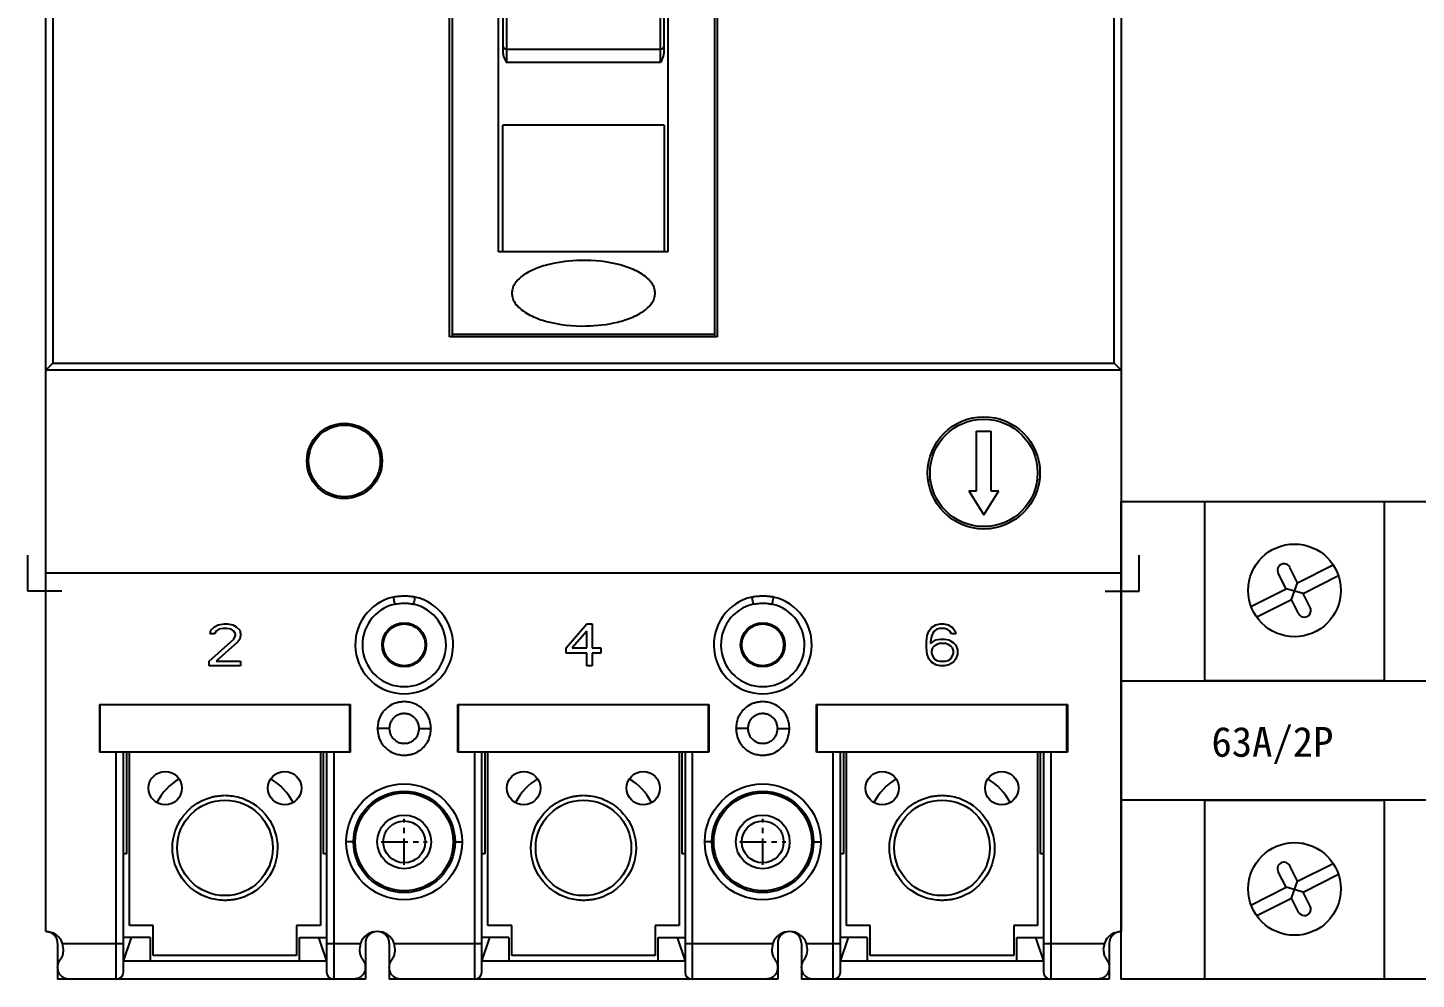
# Model space of a CAD drawing. Extents: x 1681561 to 1682425, y 398135 to 400135.
# Drawn here: x 1681837.5 to 1681953.7, y 399775.1 to 399854.8 of the extents above; entities that cross this region are included whole.
import ezdxf

# ---------------------------------------------------------------- set-up
doc = ezdxf.new("R2010")
doc.units = 0
doc.header["$MEASUREMENT"] = 0
doc.linetypes.add('CENTER', pattern=[2, 1.25, -0.25, 0.25, -0.25])
doc.layers.add('LY-SJ-YQJ', color=7, linetype='Continuous')

# ---------------------------------------------------------------- blocks, each defined once
blk = doc.blocks.new('TC60A 2P')
for p, q in [((13.96, -3.6), (13.96, -3.56)), ((15.25, -3.63), (15.25, -3.56)), ((41.96, -3.6), (41.96, -3.56)), ((43.25, -3.63), (43.25, -3.56)), ((14.76, -6.8), (14.1, -5.51)), ((14.76, -6.8), (17.67, -5.33)), ((42.76, -6.8), (42.1, -5.51)), ((42.76, -6.8), (45.67, -5.33)), ((13.79, -7.3), (13.13, -6)), ((14.24, -8.2), (14.76, -6.8)), ((15.21, -7.7), (18.12, -6.23)), ((41.79, -7.3), (41.13, -6)), ((42.24, -8.2), (42.76, -6.8)), ((43.21, -7.7), (46.12, -6.23)), ((10.83, -8.79), (13.79, -7.3)), ((15.21, -7.7), (13.79, -7.3)), ((15.81, -8.88), (15.21, -7.7)), ((38.83, -8.79), (41.79, -7.3)), ((43.21, -7.7), (41.79, -7.3)), ((43.81, -8.88), (43.21, -7.7)), ((11.3, -9.68), (14.24, -8.2)), ((14.84, -9.38), (14.24, -8.2)), ((39.3, -9.68), (42.24, -8.2)), ((42.84, -9.38), (42.24, -8.2)), ((13.96, -28.6), (13.96, -28.56)), ((15.25, -28.63), (15.25, -28.56)), ((41.96, -28.6), (41.96, -28.56)), ((43.25, -28.63), (43.25, -28.56)), ((13.79, -32.3), (13.13, -31)), ((14.76, -31.8), (14.1, -30.51)), ((14.76, -31.8), (17.67, -30.33)), ((15.21, -32.7), (18.12, -31.23)), ((41.79, -32.3), (41.13, -31)), ((42.76, -31.8), (42.1, -30.51)), ((42.76, -31.8), (45.67, -30.33)), ((43.21, -32.7), (46.12, -31.23)), ((10.83, -33.79), (13.79, -32.3)), ((15.21, -32.7), (13.79, -32.3)), ((14.24, -33.2), (14.76, -31.8)), ((38.83, -33.79), (41.79, -32.3)), ((43.21, -32.7), (41.79, -32.3)), ((42.24, -33.2), (42.76, -31.8)), ((11.3, -34.68), (14.24, -33.2)), ((14.84, -34.38), (14.24, -33.2)), ((15.81, -33.88), (15.21, -32.7)), ((39.3, -34.68), (42.24, -33.2)), ((42.84, -34.38), (42.24, -33.2)), ((43.81, -33.88), (43.21, -32.7))]:
    blk.add_line(p, q)
for points in [[(0, 0), (57, 0), (57, -40), (0, -40)], [(7, 0), (22, 0), (22, -15), (7, -15)], [(35, 0), (50, 0), (50, -15), (35, -15)], [(0, -15), (57, -15), (57, -25), (0, -25)], [(7, -25), (22, -25), (22, -40), (7, -40)], [(35, -25), (50, -25), (50, -40), (35, -40)]]:
    blk.add_lwpolyline(points, close=True)
for centre, radius in [((14.5, -7.44), 3.88), ((28.5, -6.5), 2.15), ((42.5, -7.44), 3.88), ((28.5, -20), 2.15), ((14.5, -32.44), 3.88), ((42.5, -32.44), 3.88), ((28.5, -33.5), 2.15)]:
    blk.add_circle(centre, radius)
for centre, start, end in [((13.62, -5.75), 26.8565, 206.8565), ((41.62, -5.75), 26.8565, 206.8565), ((15.33, -9.13), 206.8565, 26.8565), ((43.33, -9.13), 206.8565, 26.8565), ((13.62, -30.75), 26.8565, 206.8565), ((41.62, -30.75), 26.8565, 206.8565), ((15.33, -34.13), 206.8565, 26.8565), ((43.33, -34.13), 206.8565, 26.8565)]:
    blk.add_arc(centre, 0.545, start, end)
at = {"insert": (7.55, -18.87), "char_height": 2.5, "width": 3.1179, "attachment_point": 1}
blk.add_mtext('63A/2P', dxfattribs=at)
blk = doc.blocks.new('A$Ca3bbfdd2')
at = {"color": 0, "linetype": 'ByBlock', "lineweight": -2}
for p, q in [((1.5, -116.5), (1.5, 30.5)), ((91.5, 30.5), (91.5, -116.5)), ((2.1, -15.1), (2.1, -68.9)), ((90.9, -68.9), (90.9, -15.1)), ((35.3, -66.7), (35.3, -17.8)), ((35.5, -18), (35.5, -66.7)), ((57.5, -66.7), (57.5, -18)), ((57.7, -17.8), (57.7, -66.7)), ((39.4, -59.6), (39.4, -26.15)), ((53.6, -59.6), (53.6, -26.15)), ((39.75, -33.05), (39.75, -42.92)), ((40.05, -32.75), (40.05, -43.73)), ((52.95, -43.73), (52.95, -32.75)), ((53.25, -42.92), (53.25, -33.05)), ((40.05, -42.62), (52.95, -42.62)), ((52.95, -43.73), (40.05, -43.73)), ((53.25, -48.98), (39.75, -48.98)), ((39.75, -59.6), (39.75, -48.98)), ((53.25, -48.98), (53.25, -59.6)), ((53.6, -59.6), (39.4, -59.6)), ((57.7, -66.7), (35.3, -66.7)), ((57.5, -66.5), (35.5, -66.5)), ((1.5, -69.5), (2.1, -68.9)), ((91.5, -69.5), (1.5, -69.5)), ((2.1, -68.9), (90.9, -68.9)), ((91.5, -69.5), (90.9, -68.9)), ((79.4, -79.6), (79.4, -74.6)), ((79.4, -74.6), (80.6, -74.6)), ((80.6, -74.6), (80.6, -79.6)), ((75.34, -78.68), (75.53, -78.65)), ((84.47, -78.65), (84.66, -78.68)), ((78.75, -79.6), (80, -81.6)), ((78.75, -79.6), (79.4, -79.6)), ((80, -81.6), (81.25, -79.6)), ((80.6, -79.6), (81.25, -79.6)), ((91.5, -86.5), (1.5, -86.5)), ((15.26, -91.57), (15.33, -91.28)), ((15.62, -91.57), (15.26, -91.57)), ((15.33, -91.28), (15.62, -90.98)), ((15.62, -90.98), (15.92, -90.83)), ((15.77, -91.35), (15.62, -91.57)), ((15.99, -91.2), (15.77, -91.35)), ((15.92, -90.83), (16.43, -90.75)), ((16.35, -91.13), (15.99, -91.2)), ((16.65, -91.13), (16.35, -91.13)), ((16.43, -90.75), (16.72, -90.75)), ((17.01, -91.2), (16.65, -91.13)), ((16.72, -90.75), (17.16, -90.83)), ((17.23, -91.35), (17.01, -91.2)), ((17.16, -90.83), (17.45, -90.98)), ((17.37, -91.57), (17.23, -91.35)), ((17.23, -92.02), (17.37, -91.72)), ((17.37, -91.72), (17.37, -91.57)), ((17.45, -90.98), (17.74, -91.28)), ((17.74, -91.28), (17.81, -91.57)), ((17.81, -91.72), (17.74, -92.02)), ((17.81, -91.57), (17.81, -91.72)), ((45.04, -92.76), (46.79, -90.75)), ((46.79, -91.35), (45.55, -92.76)), ((46.79, -90.75), (47.23, -90.75)), ((46.79, -92.76), (46.79, -91.35)), ((47.23, -90.75), (47.23, -92.76)), ((75.19, -92.24), (75.26, -91.72)), ((75.26, -91.72), (75.41, -91.35)), ((75.41, -91.35), (75.62, -91.05)), ((75.62, -91.05), (75.99, -90.83)), ((75.7, -91.57), (75.62, -91.8)), ((75.84, -91.35), (75.7, -91.57)), ((76.06, -91.2), (75.84, -91.35)), ((75.99, -90.83), (76.35, -90.75)), ((76.28, -91.13), (76.06, -91.2)), ((76.72, -91.13), (76.28, -91.13)), ((76.35, -90.75), (76.65, -90.75)), ((76.65, -90.75), (77.01, -90.83)), ((76.94, -91.2), (76.72, -91.13)), ((77.16, -91.35), (76.94, -91.2)), ((77.01, -90.83), (77.37, -91.05)), ((77.3, -91.57), (77.16, -91.35)), ((77.67, -91.57), (77.3, -91.57)), ((77.37, -91.05), (77.59, -91.35)), ((77.59, -91.35), (77.67, -91.57)), ((15.19, -93.88), (17.23, -92.02)), ((17.59, -92.24), (15.77, -93.88)), ((17.74, -92.02), (17.59, -92.24)), ((45.04, -93.21), (45.04, -92.76)), ((45.55, -92.76), (46.79, -92.76)), ((47.23, -92.76), (47.96, -92.76)), ((47.96, -92.76), (47.96, -93.21)), ((75.19, -92.76), (75.19, -92.24)), ((75.26, -93.29), (75.19, -92.76)), ((75.62, -91.8), (75.55, -92.24)), ((75.55, -92.39), (75.99, -92.09)), ((75.55, -92.24), (75.55, -92.39)), ((75.7, -92.76), (75.62, -92.99)), ((75.84, -92.62), (75.7, -92.76)), ((76.06, -92.47), (75.84, -92.62)), ((75.99, -92.09), (76.35, -92.02)), ((76.28, -92.39), (76.06, -92.47)), ((76.79, -92.39), (76.28, -92.39)), ((76.35, -92.02), (76.72, -92.02)), ((76.72, -92.02), (77.08, -92.09)), ((77.01, -92.47), (76.79, -92.39)), ((77.23, -92.62), (77.01, -92.47)), ((77.08, -92.09), (77.45, -92.32)), ((77.37, -92.76), (77.23, -92.62)), ((77.45, -92.99), (77.37, -92.76)), ((77.45, -92.32), (77.67, -92.54)), ((77.67, -92.54), (77.81, -92.91)), ((77.81, -92.91), (77.81, -93.29)), ((15.19, -94.25), (15.19, -93.88)), ((15.77, -93.88), (17.81, -93.88)), ((17.81, -93.88), (17.81, -94.25)), ((46.79, -93.21), (45.04, -93.21)), ((46.79, -94.25), (46.79, -93.21)), ((47.23, -93.21), (47.23, -94.25)), ((47.96, -93.21), (47.23, -93.21)), ((75.41, -93.66), (75.26, -93.29)), ((75.62, -93.96), (75.41, -93.66)), ((75.62, -92.99), (75.62, -93.21)), ((75.62, -93.21), (75.7, -93.43)), ((75.99, -94.18), (75.62, -93.96)), ((75.7, -93.43), (75.84, -93.66)), ((75.84, -93.66), (76.06, -93.81)), ((76.06, -93.81), (76.28, -93.88)), ((76.28, -93.88), (76.79, -93.88)), ((76.79, -93.88), (77.01, -93.81)), ((77.01, -93.81), (77.23, -93.66)), ((77.45, -93.96), (77.08, -94.18)), ((77.23, -93.66), (77.37, -93.43)), ((77.37, -93.43), (77.45, -93.21)), ((77.45, -93.21), (77.45, -92.99)), ((77.67, -93.66), (77.45, -93.96)), ((77.81, -93.29), (77.67, -93.66)), ((17.81, -94.25), (15.19, -94.25)), ((47.23, -94.25), (46.79, -94.25)), ((76.35, -94.25), (75.99, -94.18)), ((76.72, -94.25), (76.35, -94.25)), ((77.08, -94.18), (76.72, -94.25)), ((6, -97.5), (6, -101.5)), ((6, -97.5), (27, -97.5)), ((6.05, -101.5), (6.05, -97.5)), ((26.95, -101.5), (26.95, -97.5)), ((27, -101.5), (27, -97.5)), ((36, -101.5), (36, -97.5)), ((36, -97.5), (57, -97.5)), ((36.05, -101.5), (36.05, -97.5)), ((56.95, -101.5), (56.95, -97.5)), ((57, -97.5), (57, -101.5)), ((66, -101.5), (66, -97.5)), ((66, -97.5), (87, -97.5)), ((66.05, -101.5), (66.05, -97.5)), ((86.95, -101.5), (86.95, -97.5)), ((87, -97.5), (87, -101.5)), ((6, -99), (6.05, -99)), ((26.95, -99), (27, -99)), ((30.25, -99.5), (29.25, -99.5)), ((32.75, -99.5), (33.75, -99.5)), ((36.05, -99), (36, -99)), ((57, -99), (56.95, -99)), ((60.25, -99.5), (59.25, -99.5)), ((62.75, -99.5), (63.75, -99.5)), ((66, -99), (66.05, -99)), ((86.95, -99), (87, -99)), ((27, -101.5), (6, -101.5)), ((7.4, -120.5), (7.4, -101.5)), ((8, -119.9), (8, -101.5)), ((8.25, -101.5), (8.25, -110)), ((8.5, -116), (8.5, -101.5)), ((24.5, -101.5), (24.5, -116)), ((24.75, -110), (24.75, -101.5)), ((25, -101.5), (25, -119.9)), ((25.6, -101.5), (25.6, -120.5)), ((57, -101.5), (36, -101.5)), ((37.4, -120.5), (37.4, -101.5)), ((38, -119.9), (38, -101.5)), ((38.25, -101.5), (38.25, -110)), ((38.5, -116), (38.5, -101.5)), ((54.5, -101.5), (54.5, -116)), ((54.75, -110), (54.75, -101.5)), ((55, -101.5), (55, -119.9)), ((55.6, -101.5), (55.6, -120.5)), ((87, -101.5), (66, -101.5)), ((67.4, -120.5), (67.4, -101.5)), ((68, -119.9), (68, -101.5)), ((68.25, -101.5), (68.25, -110)), ((68.5, -116), (68.5, -101.5)), ((84.5, -101.5), (84.5, -116)), ((84.75, -110), (84.75, -101.5)), ((85, -101.5), (85, -119.9)), ((85.6, -101.5), (85.6, -120.5)), ((27.25, -109), (26.65, -109)), ((35.75, -109), (36.35, -109)), ((57.25, -109), (56.65, -109)), ((65.75, -109), (66.35, -109)), ((8.25, -110), (8, -110)), ((25, -110), (24.75, -110)), ((38.25, -110), (38, -110)), ((55, -110), (54.75, -110)), ((68.25, -110), (68, -110)), ((85, -110), (84.75, -110)), ((10.5, -116), (8.5, -116)), ((10.5, -118.5), (10.5, -116)), ((22.5, -116), (22.5, -118.5)), ((24.5, -116), (22.5, -116)), ((40.5, -116), (38.5, -116)), ((40.5, -118.5), (40.5, -116)), ((52.5, -116), (52.5, -118.5)), ((54.5, -116), (52.5, -116)), ((70.5, -116), (68.5, -116)), ((70.5, -118.5), (70.5, -116)), ((82.5, -116), (82.5, -118.5)), ((84.5, -116), (82.5, -116)), ((10.25, -117), (8, -117)), ((8, -119), (8.67, -117)), ((10.25, -117), (10.25, -119)), ((22.75, -117), (25, -117)), ((22.75, -119), (22.75, -117)), ((24.33, -117), (25, -119)), ((40.25, -117), (38, -117)), ((38, -119), (38.67, -117)), ((40.25, -117), (40.25, -119)), ((52.75, -119), (52.75, -117)), ((52.75, -117), (55, -117)), ((54.33, -117), (55, -119)), ((70.25, -117), (68, -117)), ((68, -119), (68.67, -117)), ((70.25, -117), (70.25, -119)), ((82.75, -119), (82.75, -117)), ((82.75, -117), (85, -117)), ((84.33, -117), (85, -119)), ((2.5, -117.5), (2.5, -120.5)), ((3, -118), (2.91, -117.5)), ((2.91, -117.5), (8, -117.5)), ((22.5, -118.5), (10.5, -118.5)), ((25, -117.5), (27.84, -117.5)), ((27.84, -117.5), (27.75, -118)), ((28.25, -117.5), (28.25, -120.5)), ((30.25, -117.5), (30.25, -120.5)), ((30.75, -118), (30.66, -117.5)), ((30.66, -117.5), (38, -117.5)), ((52.5, -118.5), (40.5, -118.5)), ((55, -117.5), (62.34, -117.5)), ((62.34, -117.5), (62.25, -118)), ((62.75, -117.5), (62.75, -120.5)), ((64.75, -117.5), (64.75, -120.5)), ((65.25, -118), (65.16, -117.5)), ((65.16, -117.5), (68, -117.5)), ((82.5, -118.5), (70.5, -118.5)), ((85, -117.5), (90.09, -117.5)), ((90.09, -117.5), (90, -118)), ((90.5, -117.5), (90.5, -120.5)), ((25, -119), (8, -119)), ((55, -119), (38, -119)), ((85, -119), (68, -119)), ((28.25, -120.5), (2.5, -120.5)), ((7.5, -120.5), (7.5, -120.5)), ((7.5, -120.5), (7.5, -120.5)), ((25.5, -120.5), (25.5, -120.5)), ((25.5, -120.5), (25.5, -120.5)), ((62.75, -120.5), (30.25, -120.5)), ((37.5, -120.5), (37.5, -120.5)), ((37.5, -120.5), (37.5, -120.5)), ((55.5, -120.5), (55.5, -120.5)), ((55.5, -120.5), (55.5, -120.5)), ((90.5, -120.5), (64.75, -120.5)), ((67.5, -120.5), (67.5, -120.5)), ((67.5, -120.5), (67.5, -120.5)), ((85.5, -120.5), (85.5, -120.5)), ((85.5, -120.5), (85.5, -120.5))]:
    blk.add_line(p, q, dxfattribs=at)
at = {"color": 1, "linetype": 'CENTER', "ltscale": 1.778}
for p, q in [((31.5, -110.93), (31.5, -107.08)), ((61.5, -110.93), (61.5, -107.08)), ((29.57, -109), (33.42, -109)), ((59.57, -109), (63.42, -109))]:
    blk.add_line(p, q, dxfattribs=at)
at = {"color": 0, "linetype": 'ByBlock', "lineweight": -2}
for points in [[(39.75, -42.92, 0.004684), (39.77, -43.05, 0.011358), (39.79, -43.16, 0.023271), (39.83, -43.29, 0.026259), (39.88, -43.42, 0.017615), (39.94, -43.54, 0.004561), (39.97, -43.59, 0.005172), (40.02, -43.68, 0.00129), (40.05, -43.73)], [(52.95, -43.73, 0.002582), (53.01, -43.64, 0.013712), (53.09, -43.49, 0.020508), (53.14, -43.37, 0.033053), (53.19, -43.21, 0.014634), (53.22, -43.11, 0.006845), (53.23, -43.03, 0.003198), (53.25, -42.92)], [(52.5, -63.05, 0.025523), (52.45, -62.72, 0.089607), (52.28, -62.31, 0.061233), (51.93, -61.88, 0.048495), (51.41, -61.47, 0.034546), (50.83, -61.15, 0.044097), (49.58, -60.69, 0.069945), (46.28, -60.31, 0.05583), (43.64, -60.64, 0.041461), (42.38, -61.06, 0.028712), (41.78, -61.35, 0.081107), (40.92, -62.05, 0.040581), (40.72, -62.31, 0.089511), (40.55, -62.72, 0.025509), (40.5, -63.05)], [(40.5, -63.05, 0.025523), (40.55, -63.39, 0.089607), (40.72, -63.79, 0.061234), (41.07, -64.22, 0.048494), (41.59, -64.64, 0.034546), (42.17, -64.96, 0.044097), (43.42, -65.42, 0.069945), (46.72, -65.8, 0.05583), (49.36, -65.47, 0.041461), (50.62, -65.05, 0.028712), (51.22, -64.75, 0.081107), (52.08, -64.06, 0.040581), (52.28, -63.79, 0.089511), (52.45, -63.39, 0.025509), (52.5, -63.05)], [(32.4, -88.5, 0.004942), (32.06, -88.46, 0.013436), (31.73, -88.43, 0.029366), (31.28, -88.43, 0.009936), (31.05, -88.45, 0.005927), (30.82, -88.48, 0.003286), (30.6, -88.5)], [(30.73, -89.09, -0.002261), (30.92, -89.06, -0.009008), (31.16, -89.03, -0.01632), (31.41, -89.01, -0.038101), (31.79, -89.02, -0.011683), (31.98, -89.04, -0.005789), (32.17, -89.07, -0.001444), (32.27, -89.09)], [(62.4, -88.5, 0.004927), (62.06, -88.46, 0.013397), (61.72, -88.43, 0.029375), (61.27, -88.43, 0.009971), (61.05, -88.45, 0.005947), (60.82, -88.48, 0.003297), (60.6, -88.5)], [(60.73, -89.09, -0.002261), (60.92, -89.06, -0.009008), (61.16, -89.03, -0.016321), (61.41, -89.01, -0.038103), (61.79, -89.02, -0.011683), (61.98, -89.04, -0.005789), (62.17, -89.07, -0.001444), (62.27, -89.09)], [(31.5, -97.25, 0.0038), (31.28, -97.28, 0.01524), (31.01, -97.32, 0.027878), (30.74, -97.39, 0.080144), (30.21, -97.66, 0.093185), (29.59, -98.3, 0.081456), (29.36, -98.85, 0.019574), (29.31, -99.06, 0.011536), (29.28, -99.28, 0.0038), (29.25, -99.5)], [(33.75, -99.5, 0.0038), (33.72, -99.28, 0.01524), (33.68, -99.01, 0.027878), (33.61, -98.75, 0.080144), (33.34, -98.21, 0.093184), (32.7, -97.6, 0.081457), (32.15, -97.36, 0.019574), (31.94, -97.31, 0.011536), (31.72, -97.28, 0.0038), (31.5, -97.25)], [(61.5, -97.25, 0.0038), (61.28, -97.28, 0.01524), (61.01, -97.32, 0.027878), (60.74, -97.39, 0.080144), (60.21, -97.66, 0.093184), (59.59, -98.3, 0.081457), (59.36, -98.85, 0.019574), (59.31, -99.06, 0.011536), (59.28, -99.28, 0.0038), (59.25, -99.5)], [(63.75, -99.5, 0.0038), (63.72, -99.28, 0.01524), (63.68, -99.01, 0.027878), (63.61, -98.75, 0.080144), (63.34, -98.21, 0.093185), (62.7, -97.6, 0.081457), (62.15, -97.36, 0.019574), (61.94, -97.31, 0.011536), (61.72, -97.28, 0.0038), (61.5, -97.25)], [(31.5, -98.25, 0.0038), (31.38, -98.27, 0.01524), (31.23, -98.29, 0.027878), (31.08, -98.33, 0.080145), (30.78, -98.48, 0.093181), (30.44, -98.84, 0.081459), (30.31, -99.14, 0.019575), (30.28, -99.26, 0.011536), (30.26, -99.38, 0.0038), (30.25, -99.5)], [(32.75, -99.5, 0.0038), (32.74, -99.38, 0.015241), (32.71, -99.23, 0.027879), (32.67, -99.08, 0.080145), (32.52, -98.78, 0.093181), (32.17, -98.45, 0.081458), (31.86, -98.31, 0.019574), (31.74, -98.29, 0.011536), (31.62, -98.27, 0.0038), (31.5, -98.25)], [(61.5, -98.25, 0.0038), (61.38, -98.27, 0.015241), (61.23, -98.29, 0.027878), (61.08, -98.33, 0.080145), (60.78, -98.48, 0.093181), (60.44, -98.84, 0.081458), (60.31, -99.14, 0.019575), (60.28, -99.26, 0.011536), (60.26, -99.38, 0.0038), (60.25, -99.5)], [(62.75, -99.5, 0.0038), (62.74, -99.38, 0.015241), (62.71, -99.23, 0.027879), (62.67, -99.08, 0.080146), (62.52, -98.78, 0.093181), (62.17, -98.45, 0.081457), (61.86, -98.31, 0.019574), (61.74, -98.29, 0.011536), (61.62, -98.27, 0.0038), (61.5, -98.25)], [(29.25, -99.5, 0.0038), (29.28, -99.72, 0.01524), (29.32, -100, 0.027878), (29.39, -100.26, 0.080145), (29.66, -100.8, 0.093183), (30.3, -101.41, 0.081459), (30.85, -101.65, 0.019575), (31.06, -101.69, 0.011536), (31.28, -101.73, 0.0038), (31.5, -101.75)], [(30.25, -99.5, 0.0038), (30.26, -99.63, 0.015241), (30.29, -99.78, 0.027879), (30.33, -99.93, 0.080146), (30.48, -100.22, 0.093182), (30.83, -100.56, 0.081458), (31.14, -100.7, 0.019574), (31.26, -100.72, 0.011536), (31.38, -100.74, 0.0038), (31.5, -100.75)], [(31.5, -100.75, 0.0038), (31.62, -100.74, 0.015241), (31.77, -100.72, 0.027878), (31.92, -100.68, 0.080145), (32.22, -100.53, 0.093181), (32.56, -100.17, 0.081459), (32.69, -99.87, 0.019575), (32.72, -99.75, 0.011536), (32.74, -99.63, 0.0038), (32.75, -99.5)], [(31.5, -101.75, 0.0038), (31.72, -101.73, 0.015241), (31.99, -101.68, 0.027879), (32.26, -101.62, 0.080146), (32.79, -101.35, 0.093181), (33.41, -100.71, 0.081458), (33.64, -100.16, 0.019574), (33.69, -99.94, 0.011536), (33.72, -99.72, 0.0038), (33.75, -99.5)], [(59.25, -99.5, 0.0038), (59.28, -99.72, 0.015241), (59.32, -100, 0.027878), (59.39, -100.26, 0.080145), (59.66, -100.8, 0.093181), (60.3, -101.41, 0.081459), (60.85, -101.65, 0.019575), (61.06, -101.69, 0.011536), (61.28, -101.73, 0.0038), (61.5, -101.75)], [(60.25, -99.5, 0.0038), (60.26, -99.63, 0.015241), (60.29, -99.78, 0.027879), (60.33, -99.93, 0.080146), (60.48, -100.22, 0.093181), (60.83, -100.56, 0.081458), (61.14, -100.7, 0.019574), (61.26, -100.72, 0.011536), (61.38, -100.74, 0.0038), (61.5, -100.75)], [(61.5, -100.75, 0.0038), (61.62, -100.74, 0.015241), (61.77, -100.72, 0.027878), (61.92, -100.68, 0.080145), (62.22, -100.53, 0.093182), (62.56, -100.17, 0.081459), (62.69, -99.87, 0.019575), (62.72, -99.75, 0.011536), (62.74, -99.63, 0.0038), (62.75, -99.5)], [(61.5, -101.75, 0.0038), (61.72, -101.73, 0.015241), (61.99, -101.68, 0.027879), (62.26, -101.62, 0.080146), (62.79, -101.35, 0.093182), (63.41, -100.71, 0.081457), (63.64, -100.16, 0.019574), (63.69, -99.94, 0.011536), (63.72, -99.72, 0.0038), (63.75, -99.5)], [(16.5, -113.9, -0.007746), (16.07, -113.87, -0.082776), (14.82, -113.57, -0.732055), (15.54, -105.21, -0.022015), (15.85, -105.16, -0.015545), (16.28, -105.12, -0.003875), (16.5, -105.1)], [(16.5, -105.1, -0.007745), (16.93, -105.13, -0.082773), (18.18, -105.44, -0.732054), (17.46, -113.8, -0.022017), (17.15, -113.85, -0.015547), (16.72, -113.89, -0.003875), (16.5, -113.9)], [(46.5, -113.9, -0.007746), (46.07, -113.87, -0.082776), (44.82, -113.57, -0.732055), (45.54, -105.21, -0.022015), (45.85, -105.16, -0.015545), (46.28, -105.12, -0.003875), (46.5, -105.1)], [(46.5, -105.1, -0.007745), (46.93, -105.13, -0.082773), (48.18, -105.44, -0.732054), (47.46, -113.8, -0.022017), (47.15, -113.85, -0.015547), (46.72, -113.89, -0.003875), (46.5, -113.9)], [(76.5, -113.9, -0.007746), (76.07, -113.87, -0.082776), (74.82, -113.57, -0.732055), (75.54, -105.21, -0.022015), (75.85, -105.16, -0.015545), (76.28, -105.12, -0.003875), (76.5, -105.1)], [(76.5, -105.1, -0.007745), (76.93, -105.13, -0.082773), (78.18, -105.44, -0.732054), (77.46, -113.8, -0.022017), (77.15, -113.85, -0.015547), (76.72, -113.89, -0.003875), (76.5, -113.9)], [(1.5, -116.5, -0.05945), (1.85, -116.55, -0.032462), (2.02, -116.6, -0.006043), (2.07, -116.62, -0.001503), (2.1, -116.63)], [(90.9, -116.63, -0.002968), (90.96, -116.61, -0.033119), (91.12, -116.55, -0.063712), (91.5, -116.5)], [(2.7, -118.9, 0.005289), (2.78, -118.78, 0.012799), (2.84, -118.68, 0.02025), (2.89, -118.57, 0.049252), (2.95, -118.37, 0.015272), (2.97, -118.28, 0.010668), (2.98, -118.19, 0.004543), (2.99, -118.13, 0.003589), (3, -118)], [(27.75, -118, 0.00356), (27.76, -118.13, 0.010893), (27.78, -118.25, 0.013058), (27.79, -118.34, 0.017777), (27.81, -118.43, 0.035545), (27.86, -118.57, 0.020393), (27.91, -118.68, 0.01534), (27.99, -118.8, 0.003651), (28.05, -118.9)], [(30.45, -118.9, 0.00531), (30.53, -118.78, 0.012849), (30.59, -118.68, 0.020328), (30.64, -118.57, 0.049276), (30.7, -118.37, 0.015203), (30.72, -118.28, 0.01062), (30.73, -118.19, 0.004523), (30.74, -118.13, 0.003573), (30.75, -118)], [(62.25, -118, 0.00356), (62.26, -118.13, 0.010893), (62.28, -118.25, 0.013058), (62.29, -118.34, 0.017777), (62.31, -118.43, 0.035545), (62.36, -118.57, 0.020393), (62.41, -118.68, 0.01534), (62.49, -118.8, 0.003651), (62.55, -118.9)], [(64.95, -118.9, 0.00531), (65.03, -118.78, 0.012849), (65.09, -118.68, 0.020327), (65.14, -118.57, 0.049275), (65.2, -118.37, 0.015203), (65.22, -118.28, 0.01062), (65.23, -118.19, 0.004523), (65.24, -118.13, 0.003573), (65.25, -118)], [(90, -118, 0.003584), (90.01, -118.13, 0.010965), (90.03, -118.25, 0.013146), (90.04, -118.34, 0.017898), (90.06, -118.43, 0.035432), (90.11, -118.57, 0.024573), (90.18, -118.7, 0.010961), (90.24, -118.8, 0.00363), (90.3, -118.9)], [(2.5, -119.5, -0.004077), (2.51, -119.43, -0.012159), (2.51, -119.35, -0.019908), (2.53, -119.28, -0.049002), (2.57, -119.15, -0.015844), (2.59, -119.09, -0.013586), (2.63, -119.02, -0.00409), (2.65, -118.98, -0.00321), (2.7, -118.9)], [(3.5, -120.5, -0.007073), (3.37, -120.49, -0.011386), (3.29, -120.47, -0.040009), (3.12, -120.43, -0.079544), (2.89, -120.29, -0.070958), (2.67, -120.07, -0.092679), (2.55, -119.8, -0.017606), (2.53, -119.71, -0.010841), (2.52, -119.62, -0.004893), (2.5, -119.5)], [(28.25, -119.5, -0.004891), (28.23, -119.62, -0.015374), (28.22, -119.74, -0.019176), (28.19, -119.83, -0.091264), (28.07, -120.09, -0.081813), (27.81, -120.34, -0.080902), (27.57, -120.45, -0.014638), (27.51, -120.46, -0.01426), (27.42, -120.48, -0.008505), (27.34, -120.49, -0.004713), (27.25, -120.5)], [(28.05, -118.9, -0.00469), (28.11, -119, -0.011726), (28.15, -119.07, -0.013647), (28.17, -119.13, -0.018663), (28.2, -119.19, -0.034595), (28.22, -119.28, -0.019908), (28.24, -119.35, -0.012159), (28.24, -119.43, -0.004077), (28.25, -119.5)], [(30.25, -119.5, -0.004077), (30.26, -119.43, -0.01216), (30.26, -119.35, -0.019909), (30.28, -119.28, -0.049003), (30.32, -119.15, -0.015845), (30.34, -119.09, -0.013587), (30.38, -119.02, -0.00409), (30.4, -118.98, -0.00321), (30.45, -118.9)], [(31.25, -120.5, -0.007073), (31.12, -120.49, -0.011386), (31.04, -120.47, -0.040009), (30.87, -120.43, -0.079545), (30.64, -120.29, -0.070959), (30.42, -120.07, -0.092677), (30.3, -119.8, -0.017606), (30.28, -119.71, -0.01084), (30.27, -119.62, -0.004893), (30.25, -119.5)], [(62.75, -119.5, -0.004891), (62.73, -119.62, -0.015374), (62.72, -119.74, -0.019177), (62.69, -119.83, -0.091265), (62.57, -120.09, -0.081813), (62.31, -120.34, -0.080903), (62.07, -120.45, -0.014638), (62.01, -120.46, -0.01426), (61.92, -120.48, -0.008505), (61.84, -120.49, -0.004713), (61.75, -120.5)], [(62.55, -118.9, -0.00469), (62.61, -119, -0.011726), (62.65, -119.07, -0.013647), (62.67, -119.13, -0.018663), (62.7, -119.19, -0.034596), (62.72, -119.28, -0.019909), (62.74, -119.35, -0.012159), (62.74, -119.43, -0.004077), (62.75, -119.5)], [(64.75, -119.5, -0.004077), (64.76, -119.43, -0.012159), (64.76, -119.35, -0.019908), (64.78, -119.28, -0.049002), (64.82, -119.15, -0.015844), (64.84, -119.09, -0.013586), (64.88, -119.02, -0.00409), (64.9, -118.98, -0.00321), (64.95, -118.9)], [(65.75, -120.5, -0.007073), (65.62, -120.49, -0.011386), (65.54, -120.47, -0.040009), (65.37, -120.43, -0.079544), (65.14, -120.29, -0.07096), (64.92, -120.07, -0.092677), (64.8, -119.8, -0.017606), (64.78, -119.71, -0.01084), (64.77, -119.62, -0.004893), (64.75, -119.5)], [(90.5, -119.5, -0.004891), (90.48, -119.62, -0.015374), (90.47, -119.74, -0.019176), (90.44, -119.83, -0.091264), (90.32, -120.09, -0.081813), (90.06, -120.34, -0.080902), (89.82, -120.45, -0.014638), (89.76, -120.46, -0.01426), (89.67, -120.48, -0.008505), (89.59, -120.49, -0.004713), (89.5, -120.5)], [(90.3, -118.9, -0.00469), (90.36, -119, -0.011726), (90.4, -119.07, -0.013647), (90.42, -119.13, -0.018663), (90.45, -119.19, -0.034596), (90.47, -119.28, -0.019909), (90.49, -119.35, -0.012159), (90.49, -119.43, -0.004077), (90.5, -119.5)]]:
    blk.add_lwpolyline(points, format="xyb", dxfattribs=at)
at = {"color": 0, "linetype": 'ByBlock', "lineweight": -2, "flags": 128}
for points in [[(30.73, -89.09), (30.73, -89.08), (30.72, -89.04), (30.71, -88.99), (30.69, -88.92), (30.67, -88.83), (30.65, -88.73), (30.63, -88.62), (30.6, -88.5)], [(32.4, -88.5), (32.37, -88.62), (32.35, -88.73), (32.33, -88.83), (32.31, -88.92), (32.29, -88.99), (32.28, -89.04), (32.27, -89.08), (32.27, -89.09)], [(60.73, -89.09), (60.73, -89.08), (60.72, -89.04), (60.71, -88.99), (60.69, -88.92), (60.67, -88.83), (60.65, -88.73), (60.63, -88.62), (60.6, -88.5)], [(62.4, -88.5), (62.37, -88.62), (62.35, -88.73), (62.33, -88.83), (62.31, -88.92), (62.29, -88.99), (62.28, -89.04), (62.27, -89.08), (62.27, -89.09)]]:
    blk.add_lwpolyline(points, dxfattribs=at)
at = {"color": 0, "linetype": 'ByBlock', "lineweight": -2}
for centre, radius in [((26.5, -77.1), 3.15), ((26.5, -77.1), 3), ((80, -78.1), 4.7), ((80, -78.1), 4.5), ((31.5, -92.5), 1.85), ((31.5, -92.5), 1.75), ((61.5, -92.5), 1.85), ((61.5, -92.5), 1.75), ((11.5, -104.5), 1.4), ((21.5, -104.5), 1.4), ((41.5, -104.5), 1.4), ((51.5, -104.5), 1.4), ((71.5, -104.5), 1.4), ((81.5, -104.5), 1.4), ((31.5, -109), 4.85), ((61.5, -109), 4.85), ((16.5, -109.5), 4), ((31.5, -109), 4.25), ((31.5, -109), 4.1), ((46.5, -109.5), 4), ((61.5, -109), 4.25), ((61.5, -109), 4.1), ((76.5, -109.5), 4), ((31.5, -109), 2.25), ((61.5, -109), 2.25)]:
    blk.add_circle(centre, radius, dxfattribs=at)
for centre, radius, start, end in [((40.05, -42.32), 0.297, 180.6798, 270.6641), ((52.95, -42.32), 0.297, 269.3359, 359.3202), ((31.5, -92.5), 4.1, 102.6804, 77.3196), ((31.5, -92.5), 3.5, 102.6804, 77.3196), ((61.5, -92.5), 4.1, 102.6804, 77.3196), ((61.5, -92.5), 3.5, 102.6804, 77.3196), ((15.25, -108), 5, 121.1538, 152.7961), ((17.75, -108), 5, 27.2039, 58.8462), ((45.25, -108), 5, 121.1538, 152.7961), ((47.75, -108), 5, 27.2039, 58.8462), ((75.25, -108), 5, 121.1538, 152.7961), ((77.75, -108), 5, 27.2039, 58.8462), ((1.5, -117.5), 1, 0, 90), ((1.5, -118), 1.5, 19.4712, 66.4218), ((29.25, -118), 1.5, 19.4712, 160.5288), ((29.25, -117.5), 1, 0, 180), ((63.75, -118), 1.5, 19.4712, 160.5288), ((63.75, -117.5), 1, 0, 180), ((91.5, -118), 1.5, 113.5782, 160.5288), ((91.5, -117.5), 1, 90, 180), ((7.4, -119.9), 0.6, 270, 0), ((25.6, -119.9), 0.6, 180, 270), ((37.4, -119.9), 0.6, 270, 0), ((55.6, -119.9), 0.6, 180, 270), ((67.4, -119.9), 0.6, 270, 0), ((85.6, -119.9), 0.6, 180, 270)]:
    blk.add_arc(centre, radius, start, end, dxfattribs=at)
at = {"layer": 'LY-SJ-YQJ', "color": 1}
for p, q in [((0, -88), (0, -85)), ((93, -88), (93, -85)), ((2.85, -88), (0, -88)), ((90.15, -88), (93, -88))]:
    blk.add_line(p, q, dxfattribs=at)
blk = doc.blocks.new('MB50-100-3p2024.1')
at = {"color": 6}
for centre in [(29.4, -67), (59.4, -67)]:
    blk.add_circle(centre, 1.75, dxfattribs=at)
at = {"color": 0}
blk.add_blockref('A$Ca3bbfdd2', (-2.1, 42), dxfattribs=at)

msp = doc.modelspace()

# ---------------------------------------------------------------- block references
at = {"color": 4}
msp.add_blockref('MB50-100-3p2024.1', (1681839.59, 399853.58), dxfattribs=at)
at = {"color": 0}
msp.add_blockref('TC60A 2P', (1681928.99, 399815.08), dxfattribs=at)

doc.saveas('drawing.dxf')
